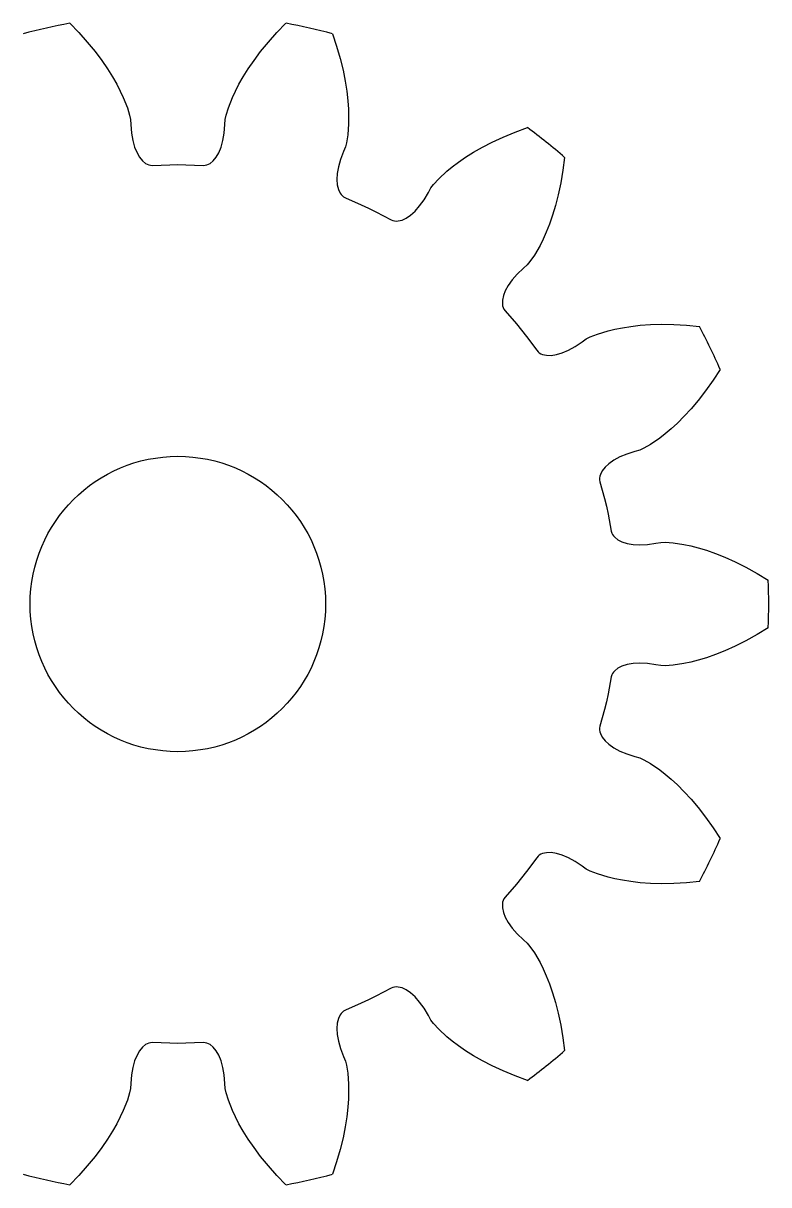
# Model space of a CAD drawing. Extents: x -8 to 8, y -7.9 to 7.9.
# Drawn here: x -2.09 to 8, y -7.86 to 7.86 of the extents above; entities that cross this region are included whole.
import ezdxf

# ---------------------------------------------------------------- set-up
doc = ezdxf.new("R2010")
doc.units = 0

msp = doc.modelspace()

# ---------------------------------------------------------------- linework, layer by layer
msp.add_circle((0, 0), 2)
msp.add_circle((0, 0), 2)
at = {"layer": 'layer0'}
for p, q in [((-1.464, 7.865), (-1.341, 7.738)), ((-1.341, 7.738), (-1.226, 7.609)), ((1.226, 7.609), (1.341, 7.738)), ((1.341, 7.738), (1.464, 7.865)), ((2.093, 7.721), (2.149, 7.554)), ((-1.226, 7.609), (-1.121, 7.482)), ((1.121, 7.482), (1.226, 7.609)), ((2.149, 7.554), (2.197, 7.387)), ((-1.121, 7.482), (-1.031, 7.362)), ((1.031, 7.362), (1.121, 7.482)), ((-1.031, 7.362), (-0.953, 7.248)), ((-0.953, 7.248), (-0.884, 7.139)), ((0.884, 7.139), (0.953, 7.248)), ((0.953, 7.248), (1.031, 7.362)), ((2.197, 7.387), (2.236, 7.227)), ((-0.884, 7.139), (-0.826, 7.038)), ((0.826, 7.038), (0.884, 7.139)), ((2.236, 7.227), (2.265, 7.08)), ((2.265, 7.08), (2.286, 6.944)), ((-0.826, 7.038), (-0.779, 6.946)), ((-0.779, 6.946), (-0.739, 6.86)), ((0.739, 6.86), (0.779, 6.946)), ((0.779, 6.946), (0.826, 7.038)), ((2.286, 6.944), (2.301, 6.816)), ((-0.739, 6.86), (-0.684, 6.721)), ((0.684, 6.721), (0.739, 6.86)), ((2.301, 6.816), (2.309, 6.7)), ((-0.684, 6.721), (-0.653, 6.618)), ((-0.653, 6.618), (-0.641, 6.562)), ((0.641, 6.562), (0.653, 6.618)), ((0.653, 6.618), (0.684, 6.721)), ((2.309, 6.7), (2.312, 6.596)), ((-0.641, 6.562), (-0.638, 6.493)), ((-0.638, 6.493), (-0.628, 6.378)), ((0.628, 6.378), (0.638, 6.493)), ((0.638, 6.493), (0.641, 6.562)), ((2.311, 6.501), (2.3, 6.352)), ((2.312, 6.596), (2.311, 6.501)), ((4.566, 6.39), (4.732, 6.451)), ((-0.628, 6.378), (-0.61, 6.277)), ((0.61, 6.277), (0.628, 6.378)), ((2.3, 6.352), (2.283, 6.246)), ((4.256, 6.254), (4.406, 6.324)), ((4.406, 6.324), (4.566, 6.39)), ((-0.61, 6.277), (-0.585, 6.188)), ((-0.585, 6.188), (-0.553, 6.112)), ((0.553, 6.112), (0.585, 6.188)), ((0.585, 6.188), (0.61, 6.277)), ((2.269, 6.19), (2.242, 6.127)), ((2.283, 6.246), (2.269, 6.19)), ((4.004, 6.117), (4.123, 6.186)), ((4.123, 6.186), (4.256, 6.254)), ((-0.553, 6.112), (-0.518, 6.05)), ((-0.518, 6.05), (-0.478, 6.001)), ((-0.478, 6.001), (-0.436, 5.967)), ((0.436, 5.967), (0.478, 6.001)), ((0.478, 6.001), (0.518, 6.05)), ((0.518, 6.05), (0.553, 6.112)), ((2.202, 6.019), (2.174, 5.92)), ((2.242, 6.127), (2.202, 6.019)), ((3.715, 5.92), (3.798, 5.983)), ((3.798, 5.983), (3.894, 6.049)), ((3.894, 6.049), (4.004, 6.117)), ((5.236, 6.048), (5.214, 5.874)), ((-0.436, 5.967), (-0.414, 5.955)), ((-0.414, 5.955), (-0.392, 5.946)), ((-0.392, 5.946), (-0.37, 5.941)), ((-0.37, 5.941), (-0.343, 5.94)), ((-0.343, 5.94), (-0.109, 5.949)), ((-0.109, 5.949), (0, 5.95)), ((0, 5.95), (0.109, 5.949)), ((0.109, 5.949), (0.343, 5.94)), ((0.343, 5.94), (0.37, 5.941)), ((0.37, 5.941), (0.392, 5.946)), ((0.392, 5.946), (0.414, 5.955)), ((0.414, 5.955), (0.436, 5.967)), ((2.158, 5.828), (2.153, 5.747)), ((2.174, 5.92), (2.158, 5.828)), ((3.532, 5.758), (3.642, 5.86)), ((3.642, 5.86), (3.715, 5.92)), ((5.214, 5.874), (5.185, 5.702)), ((2.153, 5.747), (2.158, 5.675)), ((2.158, 5.675), (2.173, 5.614)), ((3.425, 5.634), (3.46, 5.679)), ((3.46, 5.679), (3.532, 5.758)), ((5.185, 5.702), (5.15, 5.541)), ((2.173, 5.614), (2.196, 5.565)), ((2.196, 5.565), (2.21, 5.545)), ((2.21, 5.545), (2.227, 5.528)), ((2.227, 5.528), (2.244, 5.514)), ((2.244, 5.514), (2.269, 5.501)), ((3.333, 5.474), (3.392, 5.573)), ((3.392, 5.573), (3.425, 5.634)), ((5.15, 5.541), (5.113, 5.396)), ((2.269, 5.501), (2.483, 5.407)), ((2.483, 5.407), (2.582, 5.361)), ((2.582, 5.361), (2.679, 5.313)), ((3.211, 5.321), (3.273, 5.391)), ((3.273, 5.391), (3.333, 5.474)), ((5.113, 5.396), (5.073, 5.264)), ((2.679, 5.313), (2.886, 5.203)), ((2.886, 5.203), (2.911, 5.192)), ((2.911, 5.192), (2.933, 5.187)), ((2.982, 5.187), (3.035, 5.199)), ((3.035, 5.199), (3.091, 5.226)), ((3.091, 5.226), (3.151, 5.266)), ((3.151, 5.266), (3.211, 5.321)), ((5.073, 5.264), (5.03, 5.143)), ((2.933, 5.187), (2.957, 5.185)), ((2.957, 5.185), (2.982, 5.187)), ((4.987, 5.034), (4.945, 4.939)), ((5.03, 5.143), (4.987, 5.034)), ((4.945, 4.939), (4.903, 4.855)), ((4.828, 4.725), (4.767, 4.637)), ((4.903, 4.855), (4.828, 4.725)), ((4.731, 4.593), (4.678, 4.547)), ((4.767, 4.637), (4.731, 4.593)), ((4.595, 4.468), (4.527, 4.39)), ((4.678, 4.547), (4.595, 4.468)), ((4.473, 4.315), (4.433, 4.243)), ((4.527, 4.39), (4.473, 4.315)), ((4.394, 4.115), (4.393, 4.061)), ((4.407, 4.177), (4.394, 4.115)), ((4.433, 4.243), (4.407, 4.177)), ((4.393, 4.061), (4.397, 4.037)), ((4.397, 4.037), (4.404, 4.014)), ((4.404, 4.014), (4.414, 3.994)), ((4.414, 3.994), (4.431, 3.971)), ((4.431, 3.971), (4.583, 3.794)), ((4.583, 3.794), (4.652, 3.71)), ((6.261, 3.774), (6.399, 3.784)), ((6.399, 3.784), (6.549, 3.788)), ((6.549, 3.788), (6.713, 3.786)), ((6.713, 3.786), (6.887, 3.776)), ((6.887, 3.776), (7.062, 3.759)), ((4.652, 3.71), (4.719, 3.624)), ((4.719, 3.624), (4.858, 3.436)), ((5.582, 3.616), (5.681, 3.656)), ((5.681, 3.656), (5.824, 3.699)), ((5.824, 3.699), (5.916, 3.722)), ((5.916, 3.722), (6.018, 3.742)), ((6.018, 3.742), (6.133, 3.76)), ((6.133, 3.76), (6.261, 3.774)), ((5.287, 3.437), (5.378, 3.486)), ((5.378, 3.486), (5.474, 3.549)), ((5.474, 3.549), (5.53, 3.59)), ((5.53, 3.59), (5.582, 3.616)), ((4.858, 3.436), (4.876, 3.415)), ((4.876, 3.415), (4.893, 3.401)), ((4.893, 3.401), (4.914, 3.389)), ((4.914, 3.389), (4.937, 3.379)), ((4.937, 3.379), (4.99, 3.368)), ((4.99, 3.368), (5.053, 3.367)), ((5.053, 3.367), (5.124, 3.378)), ((5.124, 3.378), (5.202, 3.401)), ((5.202, 3.401), (5.287, 3.437)), ((7.342, 3.177), (7.246, 3.03)), ((7.246, 3.03), (7.145, 2.888)), ((7.145, 2.888), (7.045, 2.758)), ((7.045, 2.758), (6.948, 2.644)), ((6.855, 2.542), (6.763, 2.451)), ((6.948, 2.644), (6.855, 2.542)), ((6.678, 2.372), (6.598, 2.305)), ((6.763, 2.451), (6.678, 2.372)), ((6.523, 2.247), (6.4, 2.162)), ((6.598, 2.305), (6.523, 2.247)), ((6.188, 2.067), (6.079, 2.031)), ((6.255, 2.085), (6.188, 2.067)), ((6.307, 2.11), (6.255, 2.085)), ((6.4, 2.162), (6.307, 2.11)), ((5.835, 1.9), (5.783, 1.851)), ((5.902, 1.947), (5.835, 1.9)), ((5.984, 1.991), (5.902, 1.947)), ((6.079, 2.031), (5.984, 1.991)), ((5.72, 1.753), (5.713, 1.729)), ((5.744, 1.802), (5.72, 1.753)), ((5.783, 1.851), (5.744, 1.802)), ((5.713, 1.729), (5.71, 1.706)), ((5.71, 1.706), (5.71, 1.683)), ((5.71, 1.683), (5.715, 1.656)), ((5.715, 1.656), (5.776, 1.43)), ((5.776, 1.43), (5.801, 1.324)), ((5.801, 1.324), (5.824, 1.218)), ((5.824, 1.218), (5.867, 0.988)), ((5.867, 0.988), (5.875, 0.961)), ((5.875, 0.961), (5.884, 0.941)), ((5.884, 0.941), (5.898, 0.921)), ((5.898, 0.921), (5.914, 0.903)), ((5.914, 0.903), (5.957, 0.869)), ((5.957, 0.869), (6.013, 0.841)), ((6.013, 0.841), (6.082, 0.82)), ((6.082, 0.82), (6.163, 0.807)), ((6.163, 0.807), (6.255, 0.802)), ((6.255, 0.802), (6.358, 0.807)), ((6.358, 0.807), (6.472, 0.823)), ((6.472, 0.823), (6.54, 0.835)), ((6.54, 0.835), (6.598, 0.836)), ((6.598, 0.836), (6.704, 0.829)), ((6.704, 0.829), (6.852, 0.806)), ((6.852, 0.806), (6.945, 0.786)), ((6.945, 0.786), (7.046, 0.76)), ((7.046, 0.76), (7.157, 0.727)), ((7.157, 0.727), (7.279, 0.684)), ((7.279, 0.684), (7.407, 0.633)), ((7.407, 0.633), (7.544, 0.572)), ((7.544, 0.572), (7.691, 0.498)), ((7.691, 0.498), (7.843, 0.414)), ((7.843, 0.414), (7.993, 0.323)), ((7.843, -0.414), (7.691, -0.498)), ((7.993, -0.323), (7.843, -0.414)), ((7.544, -0.572), (7.407, -0.633)), ((7.691, -0.498), (7.544, -0.572)), ((6.945, -0.786), (6.852, -0.806)), ((7.046, -0.76), (6.945, -0.786)), ((7.157, -0.727), (7.046, -0.76)), ((7.279, -0.684), (7.157, -0.727)), ((7.407, -0.633), (7.279, -0.684)), ((5.884, -0.941), (5.875, -0.961)), ((5.898, -0.921), (5.884, -0.941)), ((5.914, -0.903), (5.898, -0.921)), ((5.957, -0.869), (5.914, -0.903)), ((6.013, -0.841), (5.957, -0.869)), ((6.082, -0.82), (6.013, -0.841)), ((6.163, -0.807), (6.082, -0.82)), ((6.255, -0.802), (6.163, -0.807)), ((6.358, -0.807), (6.255, -0.802)), ((6.472, -0.823), (6.358, -0.807)), ((6.54, -0.835), (6.472, -0.823)), ((6.598, -0.836), (6.54, -0.835)), ((6.704, -0.829), (6.598, -0.836)), ((6.852, -0.806), (6.704, -0.829)), ((5.867, -0.988), (5.824, -1.218)), ((5.875, -0.961), (5.867, -0.988)), ((5.824, -1.218), (5.801, -1.324)), ((5.801, -1.324), (5.776, -1.43)), ((5.776, -1.43), (5.715, -1.656)), ((5.715, -1.656), (5.71, -1.683)), ((5.71, -1.683), (5.71, -1.706)), ((5.71, -1.706), (5.713, -1.729)), ((5.713, -1.729), (5.72, -1.753)), ((5.72, -1.753), (5.744, -1.802)), ((5.744, -1.802), (5.783, -1.851)), ((5.783, -1.851), (5.835, -1.9)), ((5.835, -1.9), (5.902, -1.947)), ((5.902, -1.947), (5.984, -1.991)), ((5.984, -1.991), (6.079, -2.031)), ((6.079, -2.031), (6.188, -2.067)), ((6.188, -2.067), (6.255, -2.085)), ((6.255, -2.085), (6.307, -2.11)), ((6.307, -2.11), (6.4, -2.162)), ((6.4, -2.162), (6.523, -2.247)), ((6.523, -2.247), (6.598, -2.305)), ((6.598, -2.305), (6.678, -2.372)), ((6.678, -2.372), (6.763, -2.451)), ((6.763, -2.451), (6.855, -2.542)), ((6.855, -2.542), (6.948, -2.644)), ((6.948, -2.644), (7.045, -2.758)), ((7.045, -2.758), (7.145, -2.888)), ((7.145, -2.888), (7.246, -3.03)), ((7.246, -3.03), (7.342, -3.177)), ((4.858, -3.436), (4.719, -3.624)), ((4.876, -3.415), (4.858, -3.436)), ((4.893, -3.401), (4.876, -3.415)), ((4.914, -3.389), (4.893, -3.401)), ((4.937, -3.379), (4.914, -3.389)), ((4.99, -3.368), (4.937, -3.379)), ((5.053, -3.367), (4.99, -3.368)), ((5.124, -3.378), (5.053, -3.367)), ((5.202, -3.401), (5.124, -3.378)), ((5.287, -3.437), (5.202, -3.401)), ((5.378, -3.486), (5.287, -3.437)), ((5.474, -3.549), (5.378, -3.486)), ((5.53, -3.59), (5.474, -3.549)), ((5.582, -3.616), (5.53, -3.59)), ((5.681, -3.656), (5.582, -3.616)), ((4.652, -3.71), (4.583, -3.794)), ((4.719, -3.624), (4.652, -3.71)), ((5.824, -3.699), (5.681, -3.656)), ((5.916, -3.722), (5.824, -3.699)), ((6.018, -3.742), (5.916, -3.722)), ((6.133, -3.76), (6.018, -3.742)), ((6.261, -3.774), (6.133, -3.76)), ((6.399, -3.784), (6.261, -3.774)), ((7.062, -3.759), (6.887, -3.776)), ((4.583, -3.794), (4.431, -3.971)), ((6.549, -3.788), (6.399, -3.784)), ((6.713, -3.786), (6.549, -3.788)), ((6.887, -3.776), (6.713, -3.786)), ((4.397, -4.037), (4.393, -4.061)), ((4.393, -4.061), (4.394, -4.115)), ((4.404, -4.014), (4.397, -4.037)), ((4.414, -3.994), (4.404, -4.014)), ((4.431, -3.971), (4.414, -3.994)), ((4.394, -4.115), (4.407, -4.177)), ((4.407, -4.177), (4.433, -4.243)), ((4.433, -4.243), (4.473, -4.315)), ((4.473, -4.315), (4.527, -4.39)), ((4.527, -4.39), (4.595, -4.468)), ((4.595, -4.468), (4.678, -4.547)), ((4.678, -4.547), (4.731, -4.593)), ((4.731, -4.593), (4.767, -4.637)), ((4.767, -4.637), (4.828, -4.725)), ((4.828, -4.725), (4.903, -4.855)), ((4.903, -4.855), (4.945, -4.939)), ((4.945, -4.939), (4.987, -5.034)), ((2.933, -5.187), (2.911, -5.192)), ((2.957, -5.185), (2.933, -5.187)), ((2.982, -5.187), (2.957, -5.185)), ((3.035, -5.199), (2.982, -5.187)), ((4.987, -5.034), (5.03, -5.143)), ((5.03, -5.143), (5.073, -5.264)), ((2.679, -5.313), (2.582, -5.361)), ((2.886, -5.203), (2.679, -5.313)), ((2.911, -5.192), (2.886, -5.203)), ((3.091, -5.226), (3.035, -5.199)), ((3.151, -5.266), (3.091, -5.226)), ((3.211, -5.321), (3.151, -5.266)), ((3.273, -5.391), (3.211, -5.321)), ((5.073, -5.264), (5.113, -5.396)), ((2.269, -5.501), (2.244, -5.514)), ((2.483, -5.407), (2.269, -5.501)), ((2.582, -5.361), (2.483, -5.407)), ((3.333, -5.474), (3.273, -5.391)), ((3.392, -5.573), (3.333, -5.474)), ((5.113, -5.396), (5.15, -5.541)), ((2.173, -5.614), (2.158, -5.675)), ((2.196, -5.565), (2.173, -5.614)), ((2.21, -5.545), (2.196, -5.565)), ((2.227, -5.528), (2.21, -5.545)), ((2.244, -5.514), (2.227, -5.528)), ((3.425, -5.634), (3.392, -5.573)), ((3.46, -5.679), (3.425, -5.634)), ((5.15, -5.541), (5.185, -5.702)), ((2.158, -5.675), (2.153, -5.747)), ((2.153, -5.747), (2.158, -5.828)), ((3.532, -5.758), (3.46, -5.679)), ((3.642, -5.86), (3.532, -5.758)), ((5.185, -5.702), (5.214, -5.874)), ((-0.436, -5.967), (-0.478, -6.001)), ((-0.414, -5.955), (-0.436, -5.967)), ((-0.392, -5.946), (-0.414, -5.955)), ((-0.37, -5.941), (-0.392, -5.946)), ((-0.343, -5.94), (-0.37, -5.941)), ((-0.109, -5.949), (-0.343, -5.94)), ((0, -5.95), (-0.109, -5.949)), ((0.109, -5.949), (0, -5.95)), ((0.343, -5.94), (0.109, -5.949)), ((0.37, -5.941), (0.343, -5.94)), ((0.392, -5.946), (0.37, -5.941)), ((0.414, -5.955), (0.392, -5.946)), ((0.436, -5.967), (0.414, -5.955)), ((0.478, -6.001), (0.436, -5.967)), ((2.158, -5.828), (2.174, -5.92)), ((2.174, -5.92), (2.202, -6.019)), ((3.715, -5.92), (3.642, -5.86)), ((3.798, -5.983), (3.715, -5.92)), ((5.214, -5.874), (5.236, -6.048)), ((-0.553, -6.112), (-0.585, -6.188)), ((-0.518, -6.05), (-0.553, -6.112)), ((-0.478, -6.001), (-0.518, -6.05)), ((0.518, -6.05), (0.478, -6.001)), ((0.553, -6.112), (0.518, -6.05)), ((0.585, -6.188), (0.553, -6.112)), ((2.202, -6.019), (2.242, -6.127)), ((2.242, -6.127), (2.269, -6.19)), ((3.894, -6.049), (3.798, -5.983)), ((4.004, -6.117), (3.894, -6.049)), ((4.123, -6.186), (4.004, -6.117)), ((-0.61, -6.277), (-0.628, -6.378)), ((-0.585, -6.188), (-0.61, -6.277)), ((0.61, -6.277), (0.585, -6.188)), ((0.628, -6.378), (0.61, -6.277)), ((2.269, -6.19), (2.283, -6.246)), ((2.283, -6.246), (2.3, -6.352)), ((4.256, -6.254), (4.123, -6.186)), ((4.406, -6.324), (4.256, -6.254)), ((-0.628, -6.378), (-0.638, -6.493)), ((0.638, -6.493), (0.628, -6.378)), ((2.3, -6.352), (2.311, -6.501)), ((4.566, -6.39), (4.406, -6.324)), ((4.732, -6.451), (4.566, -6.39)), ((-0.641, -6.562), (-0.653, -6.618)), ((-0.638, -6.493), (-0.641, -6.562)), ((0.641, -6.562), (0.638, -6.493)), ((0.653, -6.618), (0.641, -6.562)), ((2.312, -6.596), (2.309, -6.7)), ((2.311, -6.501), (2.312, -6.596)), ((-0.684, -6.721), (-0.739, -6.86)), ((-0.653, -6.618), (-0.684, -6.721)), ((0.684, -6.721), (0.653, -6.618)), ((0.739, -6.86), (0.684, -6.721)), ((2.309, -6.7), (2.301, -6.816)), ((-0.739, -6.86), (-0.779, -6.946)), ((0.779, -6.946), (0.739, -6.86)), ((2.301, -6.816), (2.286, -6.944)), ((-0.826, -7.038), (-0.884, -7.139)), ((-0.779, -6.946), (-0.826, -7.038)), ((0.826, -7.038), (0.779, -6.946)), ((0.884, -7.139), (0.826, -7.038)), ((2.286, -6.944), (2.265, -7.08)), ((-0.884, -7.139), (-0.953, -7.248)), ((0.953, -7.248), (0.884, -7.139)), ((2.236, -7.227), (2.197, -7.387)), ((2.265, -7.08), (2.236, -7.227)), ((-1.031, -7.362), (-1.121, -7.482)), ((-0.953, -7.248), (-1.031, -7.362)), ((1.031, -7.362), (0.953, -7.248)), ((1.121, -7.482), (1.031, -7.362)), ((2.197, -7.387), (2.149, -7.554)), ((-1.121, -7.482), (-1.226, -7.609)), ((1.226, -7.609), (1.121, -7.482)), ((-1.226, -7.609), (-1.341, -7.738)), ((1.341, -7.738), (1.226, -7.609)), ((2.149, -7.554), (2.093, -7.721)), ((-1.341, -7.738), (-1.464, -7.865)), ((1.464, -7.865), (1.341, -7.738))]:
    msp.add_line(p, q, dxfattribs=at)
for start, end in [(100.5451, 105.1692), (74.8308, 79.4549), (49.1165, 53.7407), (23.4022, 28.0264), (357.6879, 362.3121), (331.9736, 336.5978), (306.2593, 310.8835), (254.8308, 259.4549), (280.5451, 285.1692)]:
    msp.add_arc((0, 0), 8, start, end, dxfattribs=at)
at = {"layer": 'layer1'}
for p, q in [((-1.464, 7.865), (-1.341, 7.738)), ((-1.341, 7.738), (-1.226, 7.609)), ((1.226, 7.609), (1.341, 7.738)), ((1.341, 7.738), (1.464, 7.865)), ((2.093, 7.721), (2.149, 7.554)), ((-1.226, 7.609), (-1.121, 7.482)), ((1.121, 7.482), (1.226, 7.609)), ((2.149, 7.554), (2.197, 7.387)), ((-1.121, 7.482), (-1.031, 7.362)), ((1.031, 7.362), (1.121, 7.482)), ((-1.031, 7.362), (-0.953, 7.248)), ((-0.953, 7.248), (-0.884, 7.139)), ((0.884, 7.139), (0.953, 7.248)), ((0.953, 7.248), (1.031, 7.362)), ((2.197, 7.387), (2.236, 7.227)), ((-0.884, 7.139), (-0.826, 7.038)), ((0.826, 7.038), (0.884, 7.139)), ((2.236, 7.227), (2.265, 7.08)), ((2.265, 7.08), (2.286, 6.944)), ((-0.826, 7.038), (-0.779, 6.946)), ((-0.779, 6.946), (-0.739, 6.86)), ((0.739, 6.86), (0.779, 6.946)), ((0.779, 6.946), (0.826, 7.038)), ((2.286, 6.944), (2.301, 6.816)), ((-0.739, 6.86), (-0.684, 6.721)), ((0.684, 6.721), (0.739, 6.86)), ((2.301, 6.816), (2.309, 6.7)), ((-0.684, 6.721), (-0.653, 6.618)), ((-0.653, 6.618), (-0.641, 6.562)), ((0.641, 6.562), (0.653, 6.618)), ((0.653, 6.618), (0.684, 6.721)), ((2.309, 6.7), (2.312, 6.596)), ((-0.641, 6.562), (-0.638, 6.493)), ((-0.638, 6.493), (-0.628, 6.378)), ((0.628, 6.378), (0.638, 6.493)), ((0.638, 6.493), (0.641, 6.562)), ((2.311, 6.501), (2.3, 6.352)), ((2.312, 6.596), (2.311, 6.501)), ((4.566, 6.39), (4.732, 6.451)), ((-0.628, 6.378), (-0.61, 6.277)), ((0.61, 6.277), (0.628, 6.378)), ((2.3, 6.352), (2.283, 6.246)), ((4.256, 6.254), (4.406, 6.324)), ((4.406, 6.324), (4.566, 6.39)), ((-0.61, 6.277), (-0.585, 6.188)), ((-0.585, 6.188), (-0.553, 6.112)), ((0.553, 6.112), (0.585, 6.188)), ((0.585, 6.188), (0.61, 6.277)), ((2.269, 6.19), (2.242, 6.127)), ((2.283, 6.246), (2.269, 6.19)), ((4.004, 6.117), (4.123, 6.186)), ((4.123, 6.186), (4.256, 6.254)), ((-0.553, 6.112), (-0.518, 6.05)), ((-0.518, 6.05), (-0.478, 6.001)), ((-0.478, 6.001), (-0.436, 5.967)), ((0.436, 5.967), (0.478, 6.001)), ((0.478, 6.001), (0.518, 6.05)), ((0.518, 6.05), (0.553, 6.112)), ((2.202, 6.019), (2.174, 5.92)), ((2.242, 6.127), (2.202, 6.019)), ((3.715, 5.92), (3.798, 5.983)), ((3.798, 5.983), (3.894, 6.049)), ((3.894, 6.049), (4.004, 6.117)), ((5.236, 6.048), (5.214, 5.874)), ((-0.436, 5.967), (-0.414, 5.955)), ((-0.414, 5.955), (-0.392, 5.946)), ((-0.392, 5.946), (-0.37, 5.941)), ((-0.37, 5.941), (-0.343, 5.94)), ((-0.343, 5.94), (-0.109, 5.949)), ((-0.109, 5.949), (0, 5.95)), ((0, 5.95), (0.109, 5.949)), ((0.109, 5.949), (0.343, 5.94)), ((0.343, 5.94), (0.37, 5.941)), ((0.37, 5.941), (0.392, 5.946)), ((0.392, 5.946), (0.414, 5.955)), ((0.414, 5.955), (0.436, 5.967)), ((2.158, 5.828), (2.153, 5.747)), ((2.174, 5.92), (2.158, 5.828)), ((3.532, 5.758), (3.642, 5.86)), ((3.642, 5.86), (3.715, 5.92)), ((5.214, 5.874), (5.185, 5.702)), ((2.153, 5.747), (2.158, 5.675)), ((2.158, 5.675), (2.173, 5.614)), ((3.425, 5.634), (3.46, 5.679)), ((3.46, 5.679), (3.532, 5.758)), ((5.185, 5.702), (5.15, 5.541)), ((2.173, 5.614), (2.196, 5.565)), ((2.196, 5.565), (2.21, 5.545)), ((2.21, 5.545), (2.227, 5.528)), ((2.227, 5.528), (2.244, 5.514)), ((2.244, 5.514), (2.269, 5.501)), ((3.333, 5.474), (3.392, 5.573)), ((3.392, 5.573), (3.425, 5.634)), ((5.15, 5.541), (5.113, 5.396)), ((2.269, 5.501), (2.483, 5.407)), ((2.483, 5.407), (2.582, 5.361)), ((2.582, 5.361), (2.679, 5.313)), ((3.211, 5.321), (3.273, 5.391)), ((3.273, 5.391), (3.333, 5.474)), ((5.113, 5.396), (5.073, 5.264)), ((2.679, 5.313), (2.886, 5.203)), ((2.886, 5.203), (2.911, 5.192)), ((2.911, 5.192), (2.933, 5.187)), ((2.982, 5.187), (3.035, 5.199)), ((3.035, 5.199), (3.091, 5.226)), ((3.091, 5.226), (3.151, 5.266)), ((3.151, 5.266), (3.211, 5.321)), ((5.073, 5.264), (5.03, 5.143)), ((2.933, 5.187), (2.957, 5.185)), ((2.957, 5.185), (2.982, 5.187)), ((4.987, 5.034), (4.945, 4.939)), ((5.03, 5.143), (4.987, 5.034)), ((4.945, 4.939), (4.903, 4.855)), ((4.828, 4.725), (4.767, 4.637)), ((4.903, 4.855), (4.828, 4.725)), ((4.731, 4.593), (4.678, 4.547)), ((4.767, 4.637), (4.731, 4.593)), ((4.595, 4.468), (4.527, 4.39)), ((4.678, 4.547), (4.595, 4.468)), ((4.473, 4.315), (4.433, 4.243)), ((4.527, 4.39), (4.473, 4.315)), ((4.394, 4.115), (4.393, 4.061)), ((4.407, 4.177), (4.394, 4.115)), ((4.433, 4.243), (4.407, 4.177)), ((4.393, 4.061), (4.397, 4.037)), ((4.397, 4.037), (4.404, 4.014)), ((4.404, 4.014), (4.414, 3.994)), ((4.414, 3.994), (4.431, 3.971)), ((4.431, 3.971), (4.583, 3.794)), ((4.583, 3.794), (4.652, 3.71)), ((6.261, 3.774), (6.399, 3.784)), ((6.399, 3.784), (6.549, 3.788)), ((6.549, 3.788), (6.713, 3.786)), ((6.713, 3.786), (6.887, 3.776)), ((6.887, 3.776), (7.062, 3.759)), ((4.652, 3.71), (4.719, 3.624)), ((4.719, 3.624), (4.858, 3.436)), ((5.582, 3.616), (5.681, 3.656)), ((5.681, 3.656), (5.824, 3.699)), ((5.824, 3.699), (5.916, 3.722)), ((5.916, 3.722), (6.018, 3.742)), ((6.018, 3.742), (6.133, 3.76)), ((6.133, 3.76), (6.261, 3.774)), ((5.287, 3.437), (5.378, 3.486)), ((5.378, 3.486), (5.474, 3.549)), ((5.474, 3.549), (5.53, 3.59)), ((5.53, 3.59), (5.582, 3.616)), ((4.858, 3.436), (4.876, 3.415)), ((4.876, 3.415), (4.893, 3.401)), ((4.893, 3.401), (4.914, 3.389)), ((4.914, 3.389), (4.937, 3.379)), ((4.937, 3.379), (4.99, 3.368)), ((4.99, 3.368), (5.053, 3.367)), ((5.053, 3.367), (5.124, 3.378)), ((5.124, 3.378), (5.202, 3.401)), ((5.202, 3.401), (5.287, 3.437)), ((7.342, 3.177), (7.246, 3.03)), ((7.246, 3.03), (7.145, 2.888)), ((7.145, 2.888), (7.045, 2.758)), ((7.045, 2.758), (6.948, 2.644)), ((6.855, 2.542), (6.763, 2.451)), ((6.948, 2.644), (6.855, 2.542)), ((6.678, 2.372), (6.598, 2.305)), ((6.763, 2.451), (6.678, 2.372)), ((6.523, 2.247), (6.4, 2.162)), ((6.598, 2.305), (6.523, 2.247)), ((6.188, 2.067), (6.079, 2.031)), ((6.255, 2.085), (6.188, 2.067)), ((6.307, 2.11), (6.255, 2.085)), ((6.4, 2.162), (6.307, 2.11)), ((5.835, 1.9), (5.783, 1.851)), ((5.902, 1.947), (5.835, 1.9)), ((5.984, 1.991), (5.902, 1.947)), ((6.079, 2.031), (5.984, 1.991)), ((5.72, 1.753), (5.713, 1.729)), ((5.744, 1.802), (5.72, 1.753)), ((5.783, 1.851), (5.744, 1.802)), ((5.713, 1.729), (5.71, 1.706)), ((5.71, 1.706), (5.71, 1.683)), ((5.71, 1.683), (5.715, 1.656)), ((5.715, 1.656), (5.776, 1.43)), ((5.776, 1.43), (5.801, 1.324)), ((5.801, 1.324), (5.824, 1.218)), ((5.824, 1.218), (5.867, 0.988)), ((5.867, 0.988), (5.875, 0.961)), ((5.875, 0.961), (5.884, 0.941)), ((5.884, 0.941), (5.898, 0.921)), ((5.898, 0.921), (5.914, 0.903)), ((5.914, 0.903), (5.957, 0.869)), ((5.957, 0.869), (6.013, 0.841)), ((6.013, 0.841), (6.082, 0.82)), ((6.082, 0.82), (6.163, 0.807)), ((6.163, 0.807), (6.255, 0.802)), ((6.255, 0.802), (6.358, 0.807)), ((6.358, 0.807), (6.472, 0.823)), ((6.472, 0.823), (6.54, 0.835)), ((6.54, 0.835), (6.598, 0.836)), ((6.598, 0.836), (6.704, 0.829)), ((6.704, 0.829), (6.852, 0.806)), ((6.852, 0.806), (6.945, 0.786)), ((6.945, 0.786), (7.046, 0.76)), ((7.046, 0.76), (7.157, 0.727)), ((7.157, 0.727), (7.279, 0.684)), ((7.279, 0.684), (7.407, 0.633)), ((7.407, 0.633), (7.544, 0.572)), ((7.544, 0.572), (7.691, 0.498)), ((7.691, 0.498), (7.843, 0.414)), ((7.843, 0.414), (7.993, 0.323)), ((7.843, -0.414), (7.691, -0.498)), ((7.993, -0.323), (7.843, -0.414)), ((7.544, -0.572), (7.407, -0.633)), ((7.691, -0.498), (7.544, -0.572)), ((6.945, -0.786), (6.852, -0.806)), ((7.046, -0.76), (6.945, -0.786)), ((7.157, -0.727), (7.046, -0.76)), ((7.279, -0.684), (7.157, -0.727)), ((7.407, -0.633), (7.279, -0.684)), ((5.884, -0.941), (5.875, -0.961)), ((5.898, -0.921), (5.884, -0.941)), ((5.914, -0.903), (5.898, -0.921)), ((5.957, -0.869), (5.914, -0.903)), ((6.013, -0.841), (5.957, -0.869)), ((6.082, -0.82), (6.013, -0.841)), ((6.163, -0.807), (6.082, -0.82)), ((6.255, -0.802), (6.163, -0.807)), ((6.358, -0.807), (6.255, -0.802)), ((6.472, -0.823), (6.358, -0.807)), ((6.54, -0.835), (6.472, -0.823)), ((6.598, -0.836), (6.54, -0.835)), ((6.704, -0.829), (6.598, -0.836)), ((6.852, -0.806), (6.704, -0.829)), ((5.867, -0.988), (5.824, -1.218)), ((5.875, -0.961), (5.867, -0.988)), ((5.824, -1.218), (5.801, -1.324)), ((5.801, -1.324), (5.776, -1.43)), ((5.776, -1.43), (5.715, -1.656)), ((5.715, -1.656), (5.71, -1.683)), ((5.71, -1.683), (5.71, -1.706)), ((5.71, -1.706), (5.713, -1.729)), ((5.713, -1.729), (5.72, -1.753)), ((5.72, -1.753), (5.744, -1.802)), ((5.744, -1.802), (5.783, -1.851)), ((5.783, -1.851), (5.835, -1.9)), ((5.835, -1.9), (5.902, -1.947)), ((5.902, -1.947), (5.984, -1.991)), ((5.984, -1.991), (6.079, -2.031)), ((6.079, -2.031), (6.188, -2.067)), ((6.188, -2.067), (6.255, -2.085)), ((6.255, -2.085), (6.307, -2.11)), ((6.307, -2.11), (6.4, -2.162)), ((6.4, -2.162), (6.523, -2.247)), ((6.523, -2.247), (6.598, -2.305)), ((6.598, -2.305), (6.678, -2.372)), ((6.678, -2.372), (6.763, -2.451)), ((6.763, -2.451), (6.855, -2.542)), ((6.855, -2.542), (6.948, -2.644)), ((6.948, -2.644), (7.045, -2.758)), ((7.045, -2.758), (7.145, -2.888)), ((7.145, -2.888), (7.246, -3.03)), ((7.246, -3.03), (7.342, -3.177)), ((4.858, -3.436), (4.719, -3.624)), ((4.876, -3.415), (4.858, -3.436)), ((4.893, -3.401), (4.876, -3.415)), ((4.914, -3.389), (4.893, -3.401)), ((4.937, -3.379), (4.914, -3.389)), ((4.99, -3.368), (4.937, -3.379)), ((5.053, -3.367), (4.99, -3.368)), ((5.124, -3.378), (5.053, -3.367)), ((5.202, -3.401), (5.124, -3.378)), ((5.287, -3.437), (5.202, -3.401)), ((5.378, -3.486), (5.287, -3.437)), ((5.474, -3.549), (5.378, -3.486)), ((5.53, -3.59), (5.474, -3.549)), ((5.582, -3.616), (5.53, -3.59)), ((5.681, -3.656), (5.582, -3.616)), ((4.652, -3.71), (4.583, -3.794)), ((4.719, -3.624), (4.652, -3.71)), ((5.824, -3.699), (5.681, -3.656)), ((5.916, -3.722), (5.824, -3.699)), ((6.018, -3.742), (5.916, -3.722)), ((6.133, -3.76), (6.018, -3.742)), ((6.261, -3.774), (6.133, -3.76)), ((6.399, -3.784), (6.261, -3.774)), ((7.062, -3.759), (6.887, -3.776)), ((4.583, -3.794), (4.431, -3.971)), ((6.549, -3.788), (6.399, -3.784)), ((6.713, -3.786), (6.549, -3.788)), ((6.887, -3.776), (6.713, -3.786)), ((4.397, -4.037), (4.393, -4.061)), ((4.393, -4.061), (4.394, -4.115)), ((4.404, -4.014), (4.397, -4.037)), ((4.414, -3.994), (4.404, -4.014)), ((4.431, -3.971), (4.414, -3.994)), ((4.394, -4.115), (4.407, -4.177)), ((4.407, -4.177), (4.433, -4.243)), ((4.433, -4.243), (4.473, -4.315)), ((4.473, -4.315), (4.527, -4.39)), ((4.527, -4.39), (4.595, -4.468)), ((4.595, -4.468), (4.678, -4.547)), ((4.678, -4.547), (4.731, -4.593)), ((4.731, -4.593), (4.767, -4.637)), ((4.767, -4.637), (4.828, -4.725)), ((4.828, -4.725), (4.903, -4.855)), ((4.903, -4.855), (4.945, -4.939)), ((4.945, -4.939), (4.987, -5.034)), ((2.933, -5.187), (2.911, -5.192)), ((2.957, -5.185), (2.933, -5.187)), ((2.982, -5.187), (2.957, -5.185)), ((3.035, -5.199), (2.982, -5.187)), ((4.987, -5.034), (5.03, -5.143)), ((5.03, -5.143), (5.073, -5.264)), ((2.679, -5.313), (2.582, -5.361)), ((2.886, -5.203), (2.679, -5.313)), ((2.911, -5.192), (2.886, -5.203)), ((3.091, -5.226), (3.035, -5.199)), ((3.151, -5.266), (3.091, -5.226)), ((3.211, -5.321), (3.151, -5.266)), ((3.273, -5.391), (3.211, -5.321)), ((5.073, -5.264), (5.113, -5.396)), ((2.269, -5.501), (2.244, -5.514)), ((2.483, -5.407), (2.269, -5.501)), ((2.582, -5.361), (2.483, -5.407)), ((3.333, -5.474), (3.273, -5.391)), ((3.392, -5.573), (3.333, -5.474)), ((5.113, -5.396), (5.15, -5.541)), ((2.173, -5.614), (2.158, -5.675)), ((2.196, -5.565), (2.173, -5.614)), ((2.21, -5.545), (2.196, -5.565)), ((2.227, -5.528), (2.21, -5.545)), ((2.244, -5.514), (2.227, -5.528)), ((3.425, -5.634), (3.392, -5.573)), ((3.46, -5.679), (3.425, -5.634)), ((5.15, -5.541), (5.185, -5.702)), ((2.158, -5.675), (2.153, -5.747)), ((2.153, -5.747), (2.158, -5.828)), ((3.532, -5.758), (3.46, -5.679)), ((3.642, -5.86), (3.532, -5.758)), ((5.185, -5.702), (5.214, -5.874)), ((-0.436, -5.967), (-0.478, -6.001)), ((-0.414, -5.955), (-0.436, -5.967)), ((-0.392, -5.946), (-0.414, -5.955)), ((-0.37, -5.941), (-0.392, -5.946)), ((-0.343, -5.94), (-0.37, -5.941)), ((-0.109, -5.949), (-0.343, -5.94)), ((0, -5.95), (-0.109, -5.949)), ((0.109, -5.949), (0, -5.95)), ((0.343, -5.94), (0.109, -5.949)), ((0.37, -5.941), (0.343, -5.94)), ((0.392, -5.946), (0.37, -5.941)), ((0.414, -5.955), (0.392, -5.946)), ((0.436, -5.967), (0.414, -5.955)), ((0.478, -6.001), (0.436, -5.967)), ((2.158, -5.828), (2.174, -5.92)), ((2.174, -5.92), (2.202, -6.019)), ((3.715, -5.92), (3.642, -5.86)), ((3.798, -5.983), (3.715, -5.92)), ((5.214, -5.874), (5.236, -6.048)), ((-0.553, -6.112), (-0.585, -6.188)), ((-0.518, -6.05), (-0.553, -6.112)), ((-0.478, -6.001), (-0.518, -6.05)), ((0.518, -6.05), (0.478, -6.001)), ((0.553, -6.112), (0.518, -6.05)), ((0.585, -6.188), (0.553, -6.112)), ((2.202, -6.019), (2.242, -6.127)), ((2.242, -6.127), (2.269, -6.19)), ((3.894, -6.049), (3.798, -5.983)), ((4.004, -6.117), (3.894, -6.049)), ((4.123, -6.186), (4.004, -6.117)), ((-0.61, -6.277), (-0.628, -6.378)), ((-0.585, -6.188), (-0.61, -6.277)), ((0.61, -6.277), (0.585, -6.188)), ((0.628, -6.378), (0.61, -6.277)), ((2.269, -6.19), (2.283, -6.246)), ((2.283, -6.246), (2.3, -6.352)), ((4.256, -6.254), (4.123, -6.186)), ((4.406, -6.324), (4.256, -6.254)), ((-0.628, -6.378), (-0.638, -6.493)), ((0.638, -6.493), (0.628, -6.378)), ((2.3, -6.352), (2.311, -6.501)), ((4.566, -6.39), (4.406, -6.324)), ((4.732, -6.451), (4.566, -6.39)), ((-0.641, -6.562), (-0.653, -6.618)), ((-0.638, -6.493), (-0.641, -6.562)), ((0.641, -6.562), (0.638, -6.493)), ((0.653, -6.618), (0.641, -6.562)), ((2.312, -6.596), (2.309, -6.7)), ((2.311, -6.501), (2.312, -6.596)), ((-0.684, -6.721), (-0.739, -6.86)), ((-0.653, -6.618), (-0.684, -6.721)), ((0.684, -6.721), (0.653, -6.618)), ((0.739, -6.86), (0.684, -6.721)), ((2.309, -6.7), (2.301, -6.816)), ((-0.739, -6.86), (-0.779, -6.946)), ((0.779, -6.946), (0.739, -6.86)), ((2.301, -6.816), (2.286, -6.944)), ((-0.826, -7.038), (-0.884, -7.139)), ((-0.779, -6.946), (-0.826, -7.038)), ((0.826, -7.038), (0.779, -6.946)), ((0.884, -7.139), (0.826, -7.038)), ((2.286, -6.944), (2.265, -7.08)), ((-0.884, -7.139), (-0.953, -7.248)), ((0.953, -7.248), (0.884, -7.139)), ((2.236, -7.227), (2.197, -7.387)), ((2.265, -7.08), (2.236, -7.227)), ((-1.031, -7.362), (-1.121, -7.482)), ((-0.953, -7.248), (-1.031, -7.362)), ((1.031, -7.362), (0.953, -7.248)), ((1.121, -7.482), (1.031, -7.362)), ((2.197, -7.387), (2.149, -7.554)), ((-1.121, -7.482), (-1.226, -7.609)), ((1.226, -7.609), (1.121, -7.482)), ((-1.226, -7.609), (-1.341, -7.738)), ((1.341, -7.738), (1.226, -7.609)), ((2.149, -7.554), (2.093, -7.721)), ((-1.341, -7.738), (-1.464, -7.865)), ((1.464, -7.865), (1.341, -7.738))]:
    msp.add_line(p, q, dxfattribs=at)
for start, end in [(100.5451, 105.1692), (74.8308, 79.4549), (49.1165, 53.7407), (23.4022, 28.0264), (357.6879, 362.3121), (331.9736, 336.5978), (306.2593, 310.8835), (254.8308, 259.4549), (280.5451, 285.1692)]:
    msp.add_arc((0, 0), 8, start, end, dxfattribs=at)

doc.saveas('drawing.dxf')
